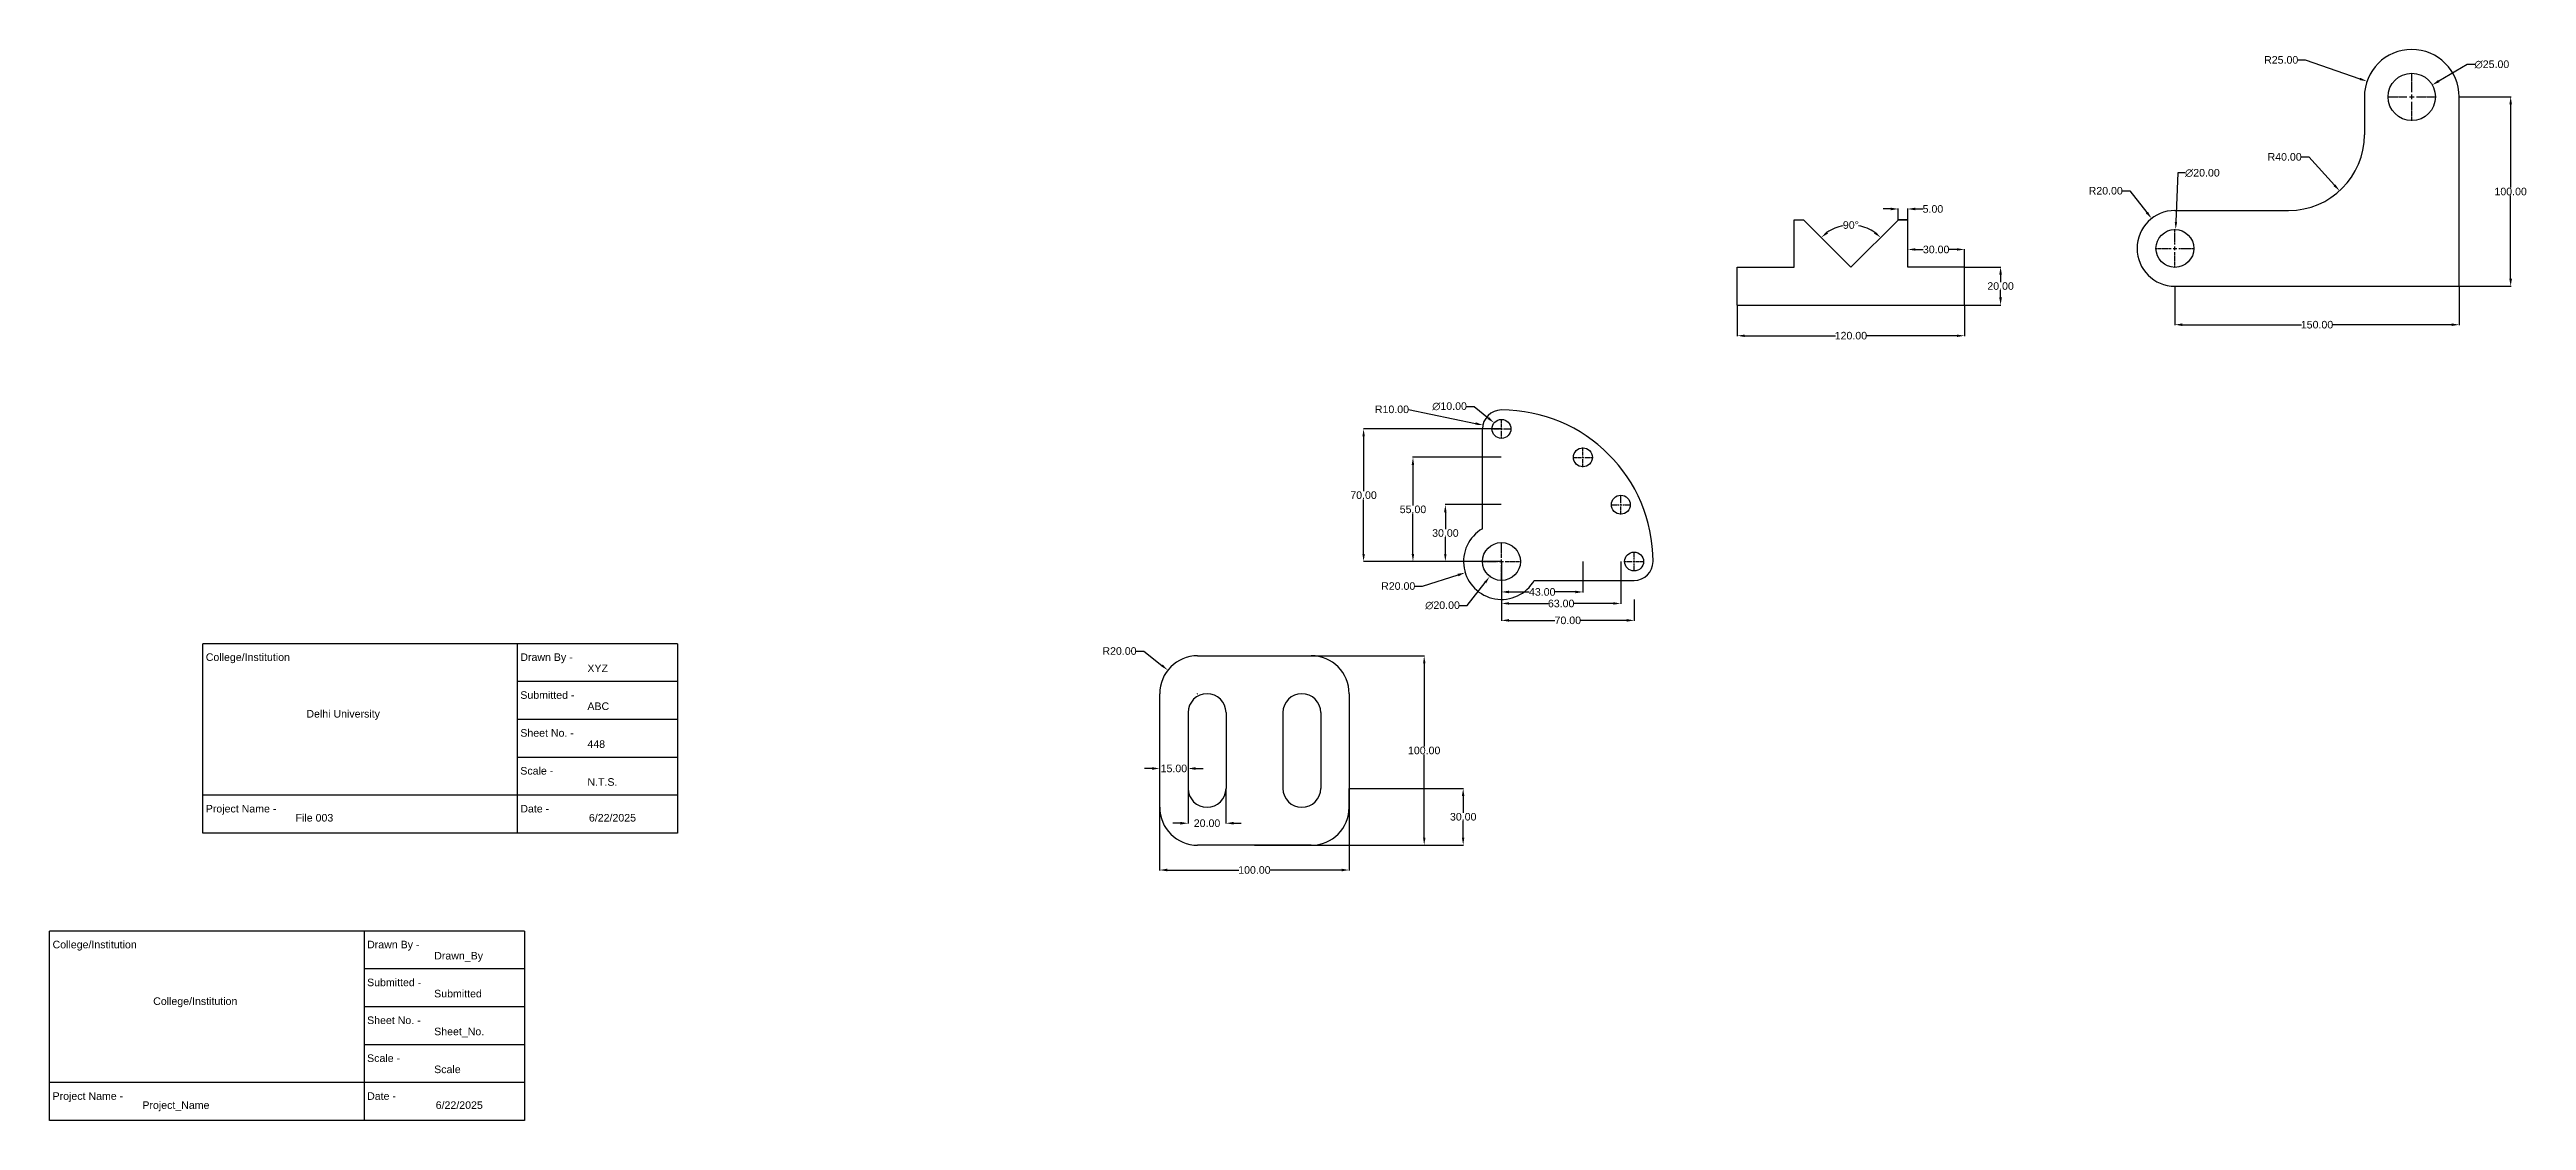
# Model space of a CAD drawing. Header units: millimetres. Extents: x -822 to 485, y -440 to 125.
import ezdxf

# ---------------------------------------------------------------- set-up
doc = ezdxf.new("R2010")
doc.units = ezdxf.units.MM
doc.header["$MEASUREMENT"] = 0
doc.linetypes.add('CENTER2', pattern=[1.125, 0.75, -0.125, 0.125, -0.125])
doc.styles.get("Standard").update_dxf_attribs({"font": 'arial.ttf'})
doc.dimstyles.get("Standard").update_dxf_attribs({"dimtxt": 4, "dimasz": 4, "dimexe": 0.18, "dimexo": 0.0625, "dimgap": 0.09, "dimtad": 0, "dimtih": 1, "dimtoh": 1, "dimzin": 0, "dimdsep": 46, "dimtxsty": 'Standard', "dimcen": 0.09, "dimadec": 0, "dimazin": 0, "dimtfac": 1, "dimtofl": 0, "dimtmove": 0, "dimatfit": 3, "dimfxl": 1, "dimtolj": 1, "dimtzin": 0, "dimarcsym": 0})

# ---------------------------------------------------------------- blocks, each defined once
blk = doc.blocks.new('*U1')
at = {"color": 0, "linetype": 'CENTER2', "transparency": 16777216}
for p, q in [((-12.62, 0), (-2.5, 0)), ((0, 2.5), (0, 12.62)), ((2.5, 0), (12.62, 0)), ((0, -12.62), (0, -2.5))]:
    blk.add_line(p, q, dxfattribs=at)
at = {"color": 0, "linetype": 'Continuous', "transparency": 16777216}
for p, q in [((-1.25, 0), (1.25, 0)), ((0, -1.25), (0, 1.25))]:
    blk.add_line(p, q, dxfattribs=at)
blk = doc.blocks.new('*U2')
at = {"color": 0, "linetype": 'CENTER2', "transparency": 16777216}
for p, q in [((-10.12, 0), (-2, 0)), ((0, 2), (0, 10.12)), ((2, 0), (10.12, 0)), ((0, -10.12), (0, -2))]:
    blk.add_line(p, q, dxfattribs=at)
at = {"color": 0, "linetype": 'Continuous', "transparency": 16777216}
for p, q in [((-1, 0), (1, 0)), ((0, -1), (0, 1))]:
    blk.add_line(p, q, dxfattribs=at)
blk = doc.blocks.new('*U3')
at = {"color": 0, "linetype": 'CENTER2', "transparency": 16777216}
for p, q in [((-5.12, 0), (-1, 0)), ((0, 1), (0, 5.12)), ((1, 0), (5.12, 0)), ((0, -5.12), (0, -1))]:
    blk.add_line(p, q, dxfattribs=at)
at = {"color": 0, "linetype": 'Continuous', "transparency": 16777216}
for p, q in [((-0.5, 0), (0.5, 0)), ((0, -0.5), (0, 0.5))]:
    blk.add_line(p, q, dxfattribs=at)
blk = doc.blocks.new('*U4')
at = {"color": 0, "linetype": 'CENTER2', "transparency": 16777216}
for p, q in [((-5.12, 0), (-1, 0)), ((0, 1), (0, 5.12)), ((1, 0), (5.12, 0)), ((0, -5.12), (0, -1))]:
    blk.add_line(p, q, dxfattribs=at)
at = {"color": 0, "linetype": 'Continuous', "transparency": 16777216}
for p, q in [((-0.5, 0), (0.5, 0)), ((0, -0.5), (0, 0.5))]:
    blk.add_line(p, q, dxfattribs=at)
blk = doc.blocks.new('*U5')
at = {"color": 0, "linetype": 'CENTER2', "transparency": 16777216}
for p, q in [((-5.12, 0), (-1, 0)), ((0, 1), (0, 5.12)), ((1, 0), (5.12, 0)), ((0, -5.12), (0, -1))]:
    blk.add_line(p, q, dxfattribs=at)
at = {"color": 0, "linetype": 'Continuous', "transparency": 16777216}
for p, q in [((-0.5, 0), (0.5, 0)), ((0, -0.5), (0, 0.5))]:
    blk.add_line(p, q, dxfattribs=at)
blk = doc.blocks.new('*U6')
at = {"color": 0, "linetype": 'CENTER2', "transparency": 16777216}
for p, q in [((-5.12, 0), (-1, 0)), ((0, 1), (0, 5.12)), ((1, 0), (5.12, 0)), ((0, -5.12), (0, -1))]:
    blk.add_line(p, q, dxfattribs=at)
at = {"color": 0, "linetype": 'Continuous', "transparency": 16777216}
for p, q in [((-0.5, 0), (0.5, 0)), ((0, -0.5), (0, 0.5))]:
    blk.add_line(p, q, dxfattribs=at)
blk = doc.blocks.new('*U7')
at = {"color": 0, "linetype": 'CENTER2', "transparency": 16777216}
for p, q in [((-10.12, 0), (-2, 0)), ((0, 2), (0, 10.12)), ((2, 0), (10.12, 0)), ((0, -10.12), (0, -2))]:
    blk.add_line(p, q, dxfattribs=at)
at = {"color": 0, "linetype": 'Continuous', "transparency": 16777216}
for p, q in [((-1, 0), (1, 0)), ((0, -1), (0, 1))]:
    blk.add_line(p, q, dxfattribs=at)
blk = doc.blocks.new('*D11')
at = {"color": 0, "lineweight": -2, "transparency": 16777216}
for p, q in [((68.7, -9.6), (68.7, -25.9)), ((188.7, -9.6), (188.7, -25.9)), ((72.7, -25.7), (120.5, -25.7)), ((184.7, -25.7), (136.9, -25.7))]:
    blk.add_line(p, q, dxfattribs=at)
at = {"color": 0, "transparency": 16777216}
for points in [[(72.7, -25.1), (72.7, -26.4), (68.7, -25.7)], [(184.7, -25.1), (184.7, -26.4), (188.7, -25.7)]]:
    blk.add_solid(points, dxfattribs=at)
at = {"layer": 'Defpoints', "color": 0, "transparency": 16777216}
for p in [(68.7, -9.5), (188.7, -9.5), (188.7, -25.7)]:
    blk.add_point(p, dxfattribs=at)
at = {"color": 0, "transparency": 16777216, "insert": (128.7, -25.7), "char_height": 4, "attachment_point": 5}
blk.add_mtext('\\A1;120.00', dxfattribs=at)
blk = doc.blocks.new('*D12')
at = {"color": 0, "lineweight": -2, "transparency": 16777216}
for p, q in [((188.8, 10.5), (207.9, 10.5)), ((207.7, 6.5), (207.7, 2.6)), ((188.8, -9.5), (207.9, -9.5)), ((207.7, -5.5), (207.7, -1.7))]:
    blk.add_line(p, q, dxfattribs=at)
at = {"color": 0, "transparency": 16777216}
for points in [[(207, 6.5), (208.4, 6.5), (207.7, 10.5)], [(207, -5.5), (208.4, -5.5), (207.7, -9.5)]]:
    blk.add_solid(points, dxfattribs=at)
at = {"layer": 'Defpoints', "color": 0, "transparency": 16777216}
for p in [(188.7, 10.5), (188.7, -9.5), (207.7, -9.5)]:
    blk.add_point(p, dxfattribs=at)
at = {"color": 0, "transparency": 16777216, "insert": (207.7, 0.5), "char_height": 4, "attachment_point": 5}
blk.add_mtext('\\A1;20.00', dxfattribs=at)
blk = doc.blocks.new('*D13')
at = {"color": 0, "lineweight": -2, "transparency": 16777216}
for p, q in [((158.7, 10.5), (158.7, 20)), ((162.7, 19.8), (166.9, 19.8)), ((184.7, 19.8), (180.6, 19.8)), ((188.7, 10.5), (188.7, 20))]:
    blk.add_line(p, q, dxfattribs=at)
at = {"color": 0, "transparency": 16777216}
for points in [[(162.7, 20.5), (162.7, 19.2), (158.7, 19.8)], [(184.7, 20.5), (184.7, 19.2), (188.7, 19.8)]]:
    blk.add_solid(points, dxfattribs=at)
at = {"layer": 'Defpoints', "color": 0, "transparency": 16777216}
for p in [(188.7, 19.8), (158.7, 10.5), (188.7, 10.5)]:
    blk.add_point(p, dxfattribs=at)
at = {"color": 0, "transparency": 16777216, "insert": (173.7, 19.8), "char_height": 4, "attachment_point": 5}
blk.add_mtext('\\A1;30.00', dxfattribs=at)
blk = doc.blocks.new('*D14')
at = {"color": 0, "lineweight": -2, "transparency": 16777216}
for p, q in [((149.7, 41.2), (145.7, 41.2)), ((153.7, 35.5), (153.7, 41.4)), ((158.7, 35.5), (158.7, 41.4)), ((162.7, 41.2), (166.7, 41.2))]:
    blk.add_line(p, q, dxfattribs=at)
at = {"color": 0, "transparency": 16777216}
for points in [[(149.7, 41.9), (149.7, 40.5), (153.7, 41.2)], [(162.7, 41.9), (162.7, 40.5), (158.7, 41.2)]]:
    blk.add_solid(points, dxfattribs=at)
at = {"layer": 'Defpoints', "color": 0, "transparency": 16777216}
for p in [(158.7, 41.2), (153.7, 35.5), (158.7, 35.5)]:
    blk.add_point(p, dxfattribs=at)
at = {"color": 0, "transparency": 16777216, "insert": (172, 41.2), "char_height": 4, "attachment_point": 5}
blk.add_mtext('\\A1;5.00', dxfattribs=at)
blk = doc.blocks.new('*D16')
at = {"color": 0, "lineweight": -2, "transparency": 16777216}
for start, end in [(100.4244, 124.6541), (55.3459, 79.5756)]:
    blk.add_arc((128.7, 10.5), 22.2, start, end, dxfattribs=at)
at = {"color": 0, "transparency": 16777216}
for points in [[(116.6, 28.2), (115.7, 29.2), (113.1, 26.2)], [(141.8, 29.2), (140.9, 28.2), (144.4, 26.2)]]:
    blk.add_solid(points, dxfattribs=at)
at = {"layer": 'Defpoints', "color": 0, "transparency": 16777216}
for p in [(103.7, 35.5), (134.5, 31.9), (153.7, 35.5), (128.7, 10.5), (128.7, 10.5)]:
    blk.add_point(p, dxfattribs=at)
at = {"color": 0, "transparency": 16777216, "insert": (128.7, 32.7), "char_height": 4, "attachment_point": 5}
blk.add_mtext('\\A1;90°', dxfattribs=at)
blk = doc.blocks.new('*D17')
at = {"color": 0, "lineweight": -2, "transparency": 16777216}
for p, q in [((299.7, 0.3), (299.7, -20.1)), ((449.7, 0.3), (449.7, -20.1)), ((303.7, -19.9), (366.5, -19.9)), ((445.7, -19.9), (382.9, -19.9))]:
    blk.add_line(p, q, dxfattribs=at)
at = {"color": 0, "transparency": 16777216}
for points in [[(303.7, -19.2), (303.7, -20.6), (299.7, -19.9)], [(445.7, -19.2), (445.7, -20.6), (449.7, -19.9)]]:
    blk.add_solid(points, dxfattribs=at)
at = {"layer": 'Defpoints', "color": 0, "transparency": 16777216}
for p in [(299.7, 0.4), (449.7, 0.4), (449.7, -19.9)]:
    blk.add_point(p, dxfattribs=at)
at = {"color": 0, "transparency": 16777216, "insert": (374.7, -19.9), "char_height": 4, "attachment_point": 5}
blk.add_mtext('\\A1;150.00', dxfattribs=at)
blk = doc.blocks.new('*D18')
at = {"color": 0, "lineweight": -2, "transparency": 16777216}
for p, q in [((449.8, 100.4), (477.1, 100.4)), ((476.9, 96.4), (476.9, 52.5)), ((476.9, 4.4), (476.9, 48.3)), ((449.8, 0.4), (477.1, 0.4))]:
    blk.add_line(p, q, dxfattribs=at)
at = {"color": 0, "transparency": 16777216}
for points in [[(476.2, 96.4), (477.6, 96.4), (476.9, 100.4)], [(476.2, 4.4), (477.6, 4.4), (476.9, 0.4)]]:
    blk.add_solid(points, dxfattribs=at)
at = {"layer": 'Defpoints', "color": 0, "transparency": 16777216}
for p in [(449.7, 100.4), (476.9, 100.4), (449.7, 0.4)]:
    blk.add_point(p, dxfattribs=at)
at = {"color": 0, "transparency": 16777216, "insert": (476.9, 50.4), "char_height": 4, "attachment_point": 5}
blk.add_mtext('\\A1;100.00', dxfattribs=at)
blk = doc.blocks.new('*D19')
at = {"color": 0, "lineweight": -2, "transparency": 16777216}
for p, q in [((364.5, 119.9), (368.5, 119.9)), ((368.5, 119.9), (397.3, 109.9)), ((424.6, 100.4), (424.8, 100.4)), ((424.7, 100.3), (424.7, 100.5))]:
    blk.add_line(p, q, dxfattribs=at)
at = {"color": 0, "transparency": 16777216}
blk.add_solid([(397.5, 110.5), (397.1, 109.3), (401.1, 108.6)], dxfattribs=at)
at = {"layer": 'Defpoints', "color": 0, "transparency": 16777216}
for p in [(401.1, 108.6), (424.7, 100.4)]:
    blk.add_point(p, dxfattribs=at)
at = {"color": 0, "transparency": 16777216, "insert": (355.8, 119.9), "char_height": 4, "attachment_point": 5}
blk.add_mtext('\\A1;R25.00', dxfattribs=at)
blk = doc.blocks.new('*D20')
at = {"color": 0, "lineweight": -2, "transparency": 16777216}
for p, q in [((272, 50.8), (276, 50.8)), ((276, 50.8), (284.9, 39.3)), ((299.6, 20.4), (299.8, 20.4)), ((299.7, 20.3), (299.7, 20.5))]:
    blk.add_line(p, q, dxfattribs=at)
at = {"color": 0, "transparency": 16777216}
blk.add_solid([(285.5, 39.7), (284.4, 38.9), (287.4, 36.2)], dxfattribs=at)
at = {"layer": 'Defpoints', "color": 0, "transparency": 16777216}
for p in [(287.4, 36.2), (299.7, 20.4)]:
    blk.add_point(p, dxfattribs=at)
at = {"color": 0, "transparency": 16777216, "insert": (263.2, 50.8), "char_height": 4, "attachment_point": 5}
blk.add_mtext('\\A1;R20.00', dxfattribs=at)
blk = doc.blocks.new('*D21')
at = {"color": 0, "lineweight": -2, "transparency": 16777216}
for p, q in [((366.4, 68.7), (370.4, 68.7)), ((370.4, 68.7), (383.9, 53.8))]:
    blk.add_line(p, q, dxfattribs=at)
at = {"color": 0, "transparency": 16777216}
blk.add_solid([(384.4, 54.2), (383.4, 53.3), (386.6, 50.8)], dxfattribs=at)
at = {"layer": 'Defpoints', "color": 0, "transparency": 16777216}
for p in [(359.7, 80.4), (386.6, 50.8)]:
    blk.add_point(p, dxfattribs=at)
at = {"color": 0, "transparency": 16777216, "insert": (357.6, 68.7), "char_height": 4, "attachment_point": 5}
blk.add_mtext('\\A1;R40.00', dxfattribs=at)
blk = doc.blocks.new('*D22')
at = {"color": 0, "lineweight": -2, "transparency": 16777216}
for p, q in [((301.2, 60.2), (300.2, 34.4)), ((305.2, 60.2), (301.2, 60.2)), ((299.6, 20.4), (299.8, 20.4)), ((299.7, 20.3), (299.7, 20.5))]:
    blk.add_line(p, q, dxfattribs=at)
at = {"color": 0, "transparency": 16777216}
blk.add_solid([(299.6, 34.4), (300.9, 34.4), (300.1, 30.4)], dxfattribs=at)
at = {"layer": 'Defpoints', "color": 0, "transparency": 16777216}
for p in [(300.1, 30.4), (299.3, 10.4)]:
    blk.add_point(p, dxfattribs=at)
at = {"color": 0, "transparency": 16777216, "insert": (314.2, 60.2), "char_height": 4, "attachment_point": 5}
blk.add_mtext('\\A1;∅20.00', dxfattribs=at)
blk = doc.blocks.new('*D23')
at = {"color": 0, "lineweight": -2, "transparency": 16777216}
for p, q in [((454, 117.5), (439, 108.7)), ((458, 117.5), (454, 117.5)), ((424.6, 100.4), (424.8, 100.4)), ((424.7, 100.3), (424.7, 100.5))]:
    blk.add_line(p, q, dxfattribs=at)
at = {"color": 0, "transparency": 16777216}
blk.add_solid([(438.6, 109.3), (439.3, 108.1), (435.5, 106.7)], dxfattribs=at)
at = {"layer": 'Defpoints', "color": 0, "transparency": 16777216}
for p in [(435.5, 106.7), (413.9, 94.1)]:
    blk.add_point(p, dxfattribs=at)
at = {"color": 0, "transparency": 16777216, "insert": (467, 117.5), "char_height": 4, "attachment_point": 5}
blk.add_mtext('\\A1;∅25.00', dxfattribs=at)
blk = doc.blocks.new('*D24')
at = {"color": 0, "lineweight": -2, "transparency": 16777216}
for p, q in [((-55.7, -165), (-55.7, -176.2)), ((14.3, -165), (14.3, -176.2)), ((-51.7, -176), (-27.5, -176)), ((10.3, -176), (-13.9, -176))]:
    blk.add_line(p, q, dxfattribs=at)
at = {"color": 0, "transparency": 16777216}
for points in [[(-51.7, -175.3), (-51.7, -176.7), (-55.7, -176)], [(10.3, -175.3), (10.3, -176.7), (14.3, -176)]]:
    blk.add_solid(points, dxfattribs=at)
at = {"layer": 'Defpoints', "color": 0, "transparency": 16777216}
for p in [(-55.7, -164.9), (14.3, -164.9), (14.3, -176)]:
    blk.add_point(p, dxfattribs=at)
at = {"color": 0, "transparency": 16777216, "insert": (-20.7, -176), "char_height": 4, "attachment_point": 5}
blk.add_mtext('\\A1;70.00', dxfattribs=at)
blk = doc.blocks.new('*D25')
at = {"color": 0, "lineweight": -2, "transparency": 16777216}
for p, q in [((-55.7, -145), (-55.7, -167.2)), ((7.3, -145), (7.3, -167.2)), ((-51.7, -167.1), (-31.1, -167.1)), ((3.3, -167.1), (-17.4, -167.1))]:
    blk.add_line(p, q, dxfattribs=at)
at = {"color": 0, "transparency": 16777216}
for points in [[(-51.7, -166.4), (-51.7, -167.7), (-55.7, -167.1)], [(3.3, -166.4), (3.3, -167.7), (7.3, -167.1)]]:
    blk.add_solid(points, dxfattribs=at)
at = {"layer": 'Defpoints', "color": 0, "transparency": 16777216}
for p in [(-55.7, -144.9), (7.3, -144.9), (7.3, -167.1)]:
    blk.add_point(p, dxfattribs=at)
at = {"color": 0, "transparency": 16777216, "insert": (-24.2, -167.1), "char_height": 4, "attachment_point": 5}
blk.add_mtext('\\A1;63.00', dxfattribs=at)
blk = doc.blocks.new('*D26')
at = {"color": 0, "lineweight": -2, "transparency": 16777216}
for p, q in [((-55.7, -145), (-55.7, -161.2)), ((-12.7, -145), (-12.7, -161.2)), ((-51.7, -161), (-41.1, -161)), ((-16.7, -161), (-27.3, -161))]:
    blk.add_line(p, q, dxfattribs=at)
at = {"color": 0, "transparency": 16777216}
for points in [[(-51.7, -160.3), (-51.7, -161.7), (-55.7, -161)], [(-16.7, -160.3), (-16.7, -161.7), (-12.7, -161)]]:
    blk.add_solid(points, dxfattribs=at)
at = {"layer": 'Defpoints', "color": 0, "transparency": 16777216}
for p in [(-55.7, -144.9), (-12.7, -144.9), (-12.7, -161)]:
    blk.add_point(p, dxfattribs=at)
at = {"color": 0, "transparency": 16777216, "insert": (-34.2, -161), "char_height": 4, "attachment_point": 5}
blk.add_mtext('\\A1;43.00', dxfattribs=at)
blk = doc.blocks.new('*D27')
at = {"color": 0, "lineweight": -2, "transparency": 16777216}
for p, q in [((-55.8, -114.9), (-85.5, -114.9)), ((-85.3, -118.9), (-85.3, -127.8)), ((-85.3, -140.9), (-85.3, -132.1)), ((-55.8, -144.9), (-85.5, -144.9))]:
    blk.add_line(p, q, dxfattribs=at)
at = {"color": 0, "transparency": 16777216}
for points in [[(-86, -118.9), (-84.7, -118.9), (-85.3, -114.9)], [(-86, -140.9), (-84.7, -140.9), (-85.3, -144.9)]]:
    blk.add_solid(points, dxfattribs=at)
at = {"layer": 'Defpoints', "color": 0, "transparency": 16777216}
for p in [(-85.3, -114.9), (-55.7, -114.9), (-55.7, -144.9)]:
    blk.add_point(p, dxfattribs=at)
at = {"color": 0, "transparency": 16777216, "insert": (-85.3, -129.9), "char_height": 4, "attachment_point": 5}
blk.add_mtext('\\A1;30.00', dxfattribs=at)
blk = doc.blocks.new('*D28')
at = {"color": 0, "lineweight": -2, "transparency": 16777216}
for p, q in [((-55.8, -89.9), (-102.6, -89.9)), ((-102.4, -93.9), (-102.4, -115.3)), ((-102.4, -140.9), (-102.4, -119.6)), ((-55.8, -144.9), (-102.6, -144.9))]:
    blk.add_line(p, q, dxfattribs=at)
at = {"color": 0, "transparency": 16777216}
for points in [[(-103.1, -93.9), (-101.8, -93.9), (-102.4, -89.9)], [(-103.1, -140.9), (-101.8, -140.9), (-102.4, -144.9)]]:
    blk.add_solid(points, dxfattribs=at)
at = {"layer": 'Defpoints', "color": 0, "transparency": 16777216}
for p in [(-102.4, -89.9), (-55.7, -89.9), (-55.7, -144.9)]:
    blk.add_point(p, dxfattribs=at)
at = {"color": 0, "transparency": 16777216, "insert": (-102.4, -117.4), "char_height": 4, "attachment_point": 5}
blk.add_mtext('\\A1;55.00', dxfattribs=at)
blk = doc.blocks.new('*D29')
at = {"color": 0, "lineweight": -2, "transparency": 16777216}
for p, q in [((-55.8, -74.9), (-128.6, -74.9)), ((-128.5, -78.9), (-128.5, -107.8)), ((-128.5, -140.9), (-128.5, -112.1)), ((-55.8, -144.9), (-128.6, -144.9))]:
    blk.add_line(p, q, dxfattribs=at)
at = {"color": 0, "transparency": 16777216}
for points in [[(-129.1, -78.9), (-127.8, -78.9), (-128.5, -74.9)], [(-129.1, -140.9), (-127.8, -140.9), (-128.5, -144.9)]]:
    blk.add_solid(points, dxfattribs=at)
at = {"layer": 'Defpoints', "color": 0, "transparency": 16777216}
for p in [(-128.5, -74.9), (-55.7, -74.9), (-55.7, -144.9)]:
    blk.add_point(p, dxfattribs=at)
at = {"color": 0, "transparency": 16777216, "insert": (-128.5, -109.9), "char_height": 4, "attachment_point": 5}
blk.add_mtext('\\A1;70.00', dxfattribs=at)
blk = doc.blocks.new('*D30')
at = {"color": 0, "lineweight": -2, "transparency": 16777216}
for p, q in [((-74.1, -63), (-70.1, -63)), ((-70.1, -63), (-62.6, -69.2)), ((-55.8, -74.9), (-55.6, -74.9)), ((-55.7, -75), (-55.7, -74.8))]:
    blk.add_line(p, q, dxfattribs=at)
at = {"color": 0, "transparency": 16777216}
blk.add_solid([(-62.2, -68.7), (-63.1, -69.7), (-59.6, -71.7)], dxfattribs=at)
at = {"layer": 'Defpoints', "color": 0, "transparency": 16777216}
for p in [(-59.6, -71.7), (-51.9, -78.1)]:
    blk.add_point(p, dxfattribs=at)
at = {"color": 0, "transparency": 16777216, "insert": (-83.1, -63), "char_height": 4, "attachment_point": 5}
blk.add_mtext('\\A1;∅10.00', dxfattribs=at)
blk = doc.blocks.new('*D31')
at = {"color": 0, "lineweight": -2, "transparency": 16777216}
for p, q in [((-73.8, -168.1), (-64.3, -156)), ((-55.8, -144.9), (-55.6, -144.9)), ((-55.7, -145), (-55.7, -144.8)), ((-77.8, -168.1), (-73.8, -168.1))]:
    blk.add_line(p, q, dxfattribs=at)
at = {"color": 0, "transparency": 16777216}
blk.add_solid([(-64.8, -155.6), (-63.8, -156.4), (-61.9, -152.8)], dxfattribs=at)
at = {"layer": 'Defpoints', "color": 0, "transparency": 16777216}
for p in [(-49.6, -137), (-61.9, -152.8)]:
    blk.add_point(p, dxfattribs=at)
at = {"color": 0, "transparency": 16777216, "insert": (-86.8, -168.1), "char_height": 4, "attachment_point": 5}
blk.add_mtext('\\A1;∅20.00', dxfattribs=at)
blk = doc.blocks.new('*D32')
at = {"color": 0, "lineweight": -2, "transparency": 16777216}
for p, q in [((-104.8, -64.6), (-69.4, -72)), ((-55.8, -74.9), (-55.6, -74.9)), ((-55.7, -75), (-55.7, -74.8))]:
    blk.add_line(p, q, dxfattribs=at)
at = {"color": 0, "transparency": 16777216}
blk.add_solid([(-69.3, -71.4), (-69.6, -72.7), (-65.5, -72.9)], dxfattribs=at)
at = {"layer": 'Defpoints', "color": 0, "transparency": 16777216}
for p in [(-65.5, -72.9), (-55.7, -74.9)]:
    blk.add_point(p, dxfattribs=at)
at = {"color": 0, "transparency": 16777216, "insert": (-113.5, -64.6), "char_height": 4, "attachment_point": 5}
blk.add_mtext('\\A1;R10.00', dxfattribs=at)
blk = doc.blocks.new('*D33')
at = {"color": 0, "lineweight": -2, "transparency": 16777216}
for p, q in [((-97.4, -157.9), (-78.6, -152)), ((-55.8, -144.9), (-55.6, -144.9)), ((-55.7, -145), (-55.7, -144.8)), ((-101.4, -157.9), (-97.4, -157.9))]:
    blk.add_line(p, q, dxfattribs=at)
at = {"color": 0, "transparency": 16777216}
blk.add_solid([(-78.8, -151.4), (-78.4, -152.7), (-74.8, -150.8)], dxfattribs=at)
at = {"layer": 'Defpoints', "color": 0, "transparency": 16777216}
for p in [(-74.8, -150.8), (-55.7, -144.9)]:
    blk.add_point(p, dxfattribs=at)
at = {"color": 0, "transparency": 16777216, "insert": (-110.2, -157.9), "char_height": 4, "attachment_point": 5}
blk.add_mtext('\\A1;R20.00', dxfattribs=at)
blk = doc.blocks.new('*D34')
at = {"color": 0, "lineweight": -2, "transparency": 16777216}
for p, q in [((-161.6, -194.7), (-96.3, -194.7)), ((-96.5, -198.7), (-96.5, -242.6)), ((-96.5, -290.7), (-96.5, -246.8)), ((-161.6, -294.7), (-96.3, -294.7))]:
    blk.add_line(p, q, dxfattribs=at)
at = {"color": 0, "transparency": 16777216}
for points in [[(-97.1, -198.7), (-95.8, -198.7), (-96.5, -194.7)], [(-97.1, -290.7), (-95.8, -290.7), (-96.5, -294.7)]]:
    blk.add_solid(points, dxfattribs=at)
at = {"layer": 'Defpoints', "color": 0, "transparency": 16777216}
for p in [(-161.7, -194.7), (-161.7, -294.7), (-96.5, -294.7)]:
    blk.add_point(p, dxfattribs=at)
at = {"color": 0, "transparency": 16777216, "insert": (-96.5, -244.7), "char_height": 4, "attachment_point": 5}
blk.add_mtext('\\A1;100.00', dxfattribs=at)
blk = doc.blocks.new('*D35')
at = {"color": 0, "lineweight": -2, "transparency": 16777216}
for p, q in [((-236.1, -274.8), (-236.1, -308)), ((-136.1, -274.8), (-136.1, -308)), ((-232.1, -307.8), (-194.3, -307.8)), ((-140.1, -307.8), (-177.9, -307.8))]:
    blk.add_line(p, q, dxfattribs=at)
at = {"color": 0, "transparency": 16777216}
for points in [[(-232.1, -307.1), (-232.1, -308.5), (-236.1, -307.8)], [(-140.1, -307.1), (-140.1, -308.5), (-136.1, -307.8)]]:
    blk.add_solid(points, dxfattribs=at)
at = {"layer": 'Defpoints', "color": 0, "transparency": 16777216}
for p in [(-236.1, -274.7), (-136.1, -274.7), (-136.1, -307.8)]:
    blk.add_point(p, dxfattribs=at)
at = {"color": 0, "transparency": 16777216, "insert": (-186.1, -307.8), "char_height": 4, "attachment_point": 5}
blk.add_mtext('\\A1;100.00', dxfattribs=at)
blk = doc.blocks.new('*D36')
at = {"color": 0, "lineweight": -2, "transparency": 16777216}
for p, q in [((-240.1, -254.2), (-244.1, -254.2)), ((-236.1, -249.8), (-236.1, -254.4)), ((-221.1, -249.8), (-221.1, -254.4)), ((-217.1, -254.2), (-213.1, -254.2))]:
    blk.add_line(p, q, dxfattribs=at)
at = {"color": 0, "transparency": 16777216}
for points in [[(-240.1, -253.5), (-240.1, -254.9), (-236.1, -254.2)], [(-217.1, -253.5), (-217.1, -254.9), (-221.1, -254.2)]]:
    blk.add_solid(points, dxfattribs=at)
at = {"layer": 'Defpoints', "color": 0, "transparency": 16777216}
for p in [(-236.1, -249.7), (-221.1, -249.7), (-221.1, -254.2)]:
    blk.add_point(p, dxfattribs=at)
at = {"color": 0, "transparency": 16777216, "insert": (-228.6, -254.2), "char_height": 4, "attachment_point": 5}
blk.add_mtext('\\A1;15.00', dxfattribs=at)
blk = doc.blocks.new('*D37')
at = {"color": 0, "lineweight": -2, "transparency": 16777216}
for p, q in [((-136, -264.7), (-75.8, -264.7)), ((-75.9, -268.7), (-75.9, -277.6)), ((-75.9, -290.7), (-75.9, -281.8)), ((-136, -294.7), (-75.8, -294.7))]:
    blk.add_line(p, q, dxfattribs=at)
at = {"color": 0, "transparency": 16777216}
for points in [[(-76.6, -268.7), (-75.3, -268.7), (-75.9, -264.7)], [(-76.6, -290.7), (-75.3, -290.7), (-75.9, -294.7)]]:
    blk.add_solid(points, dxfattribs=at)
at = {"layer": 'Defpoints', "color": 0, "transparency": 16777216}
for p in [(-136.1, -264.7), (-75.9, -264.7), (-136.1, -294.7)]:
    blk.add_point(p, dxfattribs=at)
at = {"color": 0, "transparency": 16777216, "insert": (-75.9, -279.7), "char_height": 4, "attachment_point": 5}
blk.add_mtext('\\A1;30.00', dxfattribs=at)
blk = doc.blocks.new('*D38')
at = {"color": 0, "lineweight": -2, "transparency": 16777216}
for p, q in [((-221.1, -264.8), (-221.1, -283.3)), ((-201.1, -264.8), (-201.1, -283.3)), ((-225.1, -283.1), (-229.1, -283.1)), ((-197.1, -283.1), (-193.1, -283.1))]:
    blk.add_line(p, q, dxfattribs=at)
at = {"color": 0, "transparency": 16777216}
for points in [[(-225.1, -282.4), (-225.1, -283.8), (-221.1, -283.1)], [(-197.1, -282.4), (-197.1, -283.8), (-201.1, -283.1)]]:
    blk.add_solid(points, dxfattribs=at)
at = {"layer": 'Defpoints', "color": 0, "transparency": 16777216}
for p in [(-221.1, -264.7), (-201.1, -264.7), (-201.1, -283.1)]:
    blk.add_point(p, dxfattribs=at)
at = {"color": 0, "transparency": 16777216, "insert": (-211.1, -283.1), "char_height": 4, "attachment_point": 5}
blk.add_mtext('\\A1;20.00', dxfattribs=at)
blk = doc.blocks.new('*D39')
at = {"color": 0, "lineweight": -2, "transparency": 16777216}
for p, q in [((-248.5, -192.2), (-244.5, -192.2)), ((-244.5, -192.2), (-234.9, -199.8)), ((-216.2, -214.7), (-216, -214.7)), ((-216.1, -214.8), (-216.1, -214.6))]:
    blk.add_line(p, q, dxfattribs=at)
at = {"color": 0, "transparency": 16777216}
blk.add_solid([(-234.5, -199.3), (-235.3, -200.3), (-231.8, -202.3)], dxfattribs=at)
at = {"layer": 'Defpoints', "color": 0, "transparency": 16777216}
for p in [(-231.8, -202.3), (-216.1, -214.7)]:
    blk.add_point(p, dxfattribs=at)
at = {"color": 0, "transparency": 16777216, "insert": (-257.3, -192.2), "char_height": 4, "attachment_point": 5}
blk.add_mtext('\\A1;R20.00', dxfattribs=at)
blk = doc.blocks.new('Title Block 002')
for p, q in [((250.6, 0), (0, 0)), ((0, -100), (0, 0)), ((166, 0), (166, -100)), ((250.6, 0), (250.6, -100)), ((250.6, -20), (166, -20)), ((250.6, -40), (166, -40)), ((250.6, -60), (166, -60)), ((250.6, -80), (0, -80)), ((250.6, -100), (0, -100))]:
    blk.add_line(p, q)
for s, p in [('College/Institution ', (1.6, -9.1)), ('Drawn By - ', (167.6, -9.1)), ('Submitted -', (167.6, -29.1)), ('Sheet No. - ', (167.6, -49.1)), ('Scale - ', (167.6, -69.1)), ('Project Name - ', (1.6, -89.1)), ('Date - ', (167.6, -89.1))]:
    blk.add_text(s, height=4).set_placement(p)
for tag, p in [('DRAWN_BY', (203, -15)), ('COLLEGE/INSTITUTION', (54.7, -39)), ('SUBMITTED', (203, -35)), ('SHEET_NO.', (203, -55)), ('SCALE', (203, -75)), ('PROJECT_NAME', (49, -93.9)), ('DATE', (203.8, -93.9))]:
    blk.add_attdef(tag, p, '', height=4)

msp = doc.modelspace()

# ---------------------------------------------------------------- linework, layer by layer
for p, q in [((399.714, 100.389), (399.714, 80.389)), ((449.714, 0.389), (449.714, 100.389)), ((299.714, 40.389), (359.714, 40.389)), ((98.743, 10.475), (98.743, 35.475)), ((98.743, 35.475), (103.743, 35.475)), ((103.743, 35.475), (128.743, 10.475)), ((153.743, 35.475), (128.743, 10.475)), ((158.743, 35.475), (153.743, 35.475)), ((153.743, 35.475), (158.743, 35.475)), ((158.743, 10.475), (158.743, 35.475)), ((68.743, -9.525), (68.743, 10.475)), ((68.743, 10.475), (98.743, 10.475)), ((188.743, 10.475), (158.743, 10.475)), ((188.743, -9.525), (188.743, 10.475)), ((299.714, 0.389), (449.714, 0.389)), ((68.743, -9.525), (188.743, -9.525)), ((-65.723, -127.605), (-65.723, -74.926)), ((7.277, -114.926), (7.277, -114.926)), ((-38.403, -154.926), (14.277, -154.926)), ((-216.08, -194.699), (-156.08, -194.699)), ((-236.08, -274.699), (-236.08, -214.699)), ((-136.08, -214.699), (-136.08, -274.699)), ((-221.08, -224.699), (-221.08, -264.699)), ((-201.08, -224.699), (-201.08, -264.699)), ((-171.08, -224.699), (-171.08, -264.699)), ((-151.08, -224.699), (-151.08, -264.699)), ((-136.08, -244.699), (-136.08, -274.699)), ((-136.08, -274.699), (-136.08, -264.699)), ((-156.08, -294.699), (-216.08, -294.699)), ((-186.08, -294.699), (-156.08, -294.699))]:
    msp.add_line(p, q)
for centre, radius in [((424.714, 100.389), 12.5), ((299.714, 20.389), 10), ((-55.723, -74.926), 5), ((-12.723, -89.926), 5), ((7.277, -114.926), 5), ((-55.723, -144.926), 10), ((14.277, -144.926), 5)]:
    msp.add_circle(centre, radius)
for centre, radius, start, end in [((424.714, 100.389), 25, 0, 180), ((359.714, 80.389), 40, 270, 0), ((299.714, 20.389), 20, 90, 270), ((-55.723, -74.926), 10, 90, 180), ((-55.723, -144.926), 80, 0, 90), ((-55.723, -144.926), 20, 120, 330), ((14.277, -144.926), 10, 270, 0), ((-216.08, -214.699), 20, 90, 180), ((-156.08, -214.699), 20, 0, 90), ((-211.08, -224.699), 10, 0, 180), ((-161.08, -224.699), 10, 0, 180), ((-211.08, -264.699), 10, 180, 0), ((-161.08, -264.699), 10, 180, 0), ((-216.08, -274.699), 20, 180, 270), ((-156.08, -274.699), 20, 270, 0)]:
    msp.add_arc(centre, radius, start, end)

# ---------------------------------------------------------------- block references
at = {"linetype": 'CENTER2'}
for name, p in [('*U1', (424.714, 100.389)), ('*U2', (299.714, 20.389)), ('*U3', (-55.723, -74.926)), ('*U4', (-12.723, -89.926)), ('*U5', (7.277, -114.926)), ('*U7', (-55.723, -144.926)), ('*U6', (14.277, -144.926))]:
    msp.add_blockref(name, p, dxfattribs=at)
for p, values in [((-741.11, -188.313), {'DATE': '6/22/2025', 'COLLEGE/INSTITUTION': 'Delhi University', 'PROJECT_NAME': 'File 003', 'SCALE': 'N.T.S.', 'SHEET_NO.': '448', 'SUBMITTED': 'ABC', 'DRAWN_BY': 'XYZ'}), ((-821.968, -340.032), {'DATE': '6/22/2025', 'COLLEGE/INSTITUTION': 'College/Institution', 'PROJECT_NAME': 'Project_Name', 'SCALE': 'Scale', 'SHEET_NO.': 'Sheet_No.', 'SUBMITTED': 'Submitted', 'DRAWN_BY': 'Drawn_By'})]:
    msp.add_blockref('Title Block 002', p).add_auto_attribs(values)

# ---------------------------------------------------------------- dimensions: what is measured, and where the dimension line sits
for center, mpoint, picture, middle in [((424.714, 100.389), (401.097, 108.588), '*D19', (355.802, 119.887)), ((359.714, 80.389), (386.626, 50.797), '*D21', (357.643, 68.651)), ((299.714, 20.389), (287.402, 36.15), '*D20', (263.224, 50.784)), ((-55.723, -74.926), (-65.508, -72.864), '*D32', (-104.797, -64.584)), ((-55.723, -144.926), (-74.826, -150.85), '*D33', (-110.179, -157.861)), ((-216.08, -214.699), (-231.762, -202.287), '*D39', (-257.278, -192.18))]:
    dim = msp.add_radius_dim(center=center, mpoint=mpoint, dimstyle='Standard')
    dim.commit()
    dim.dimension.update_dxf_attribs({"geometry": picture, "text_midpoint": middle, "dimtype": 164})
for p1, p2, picture, middle in [((413.922, 94.081), (435.505, 106.697), '*D23', (467.033, 117.523)), ((299.337, 10.397), (300.091, 30.382), '*D22', (314.227, 60.243)), ((-51.876, -78.119), (-59.57, -71.732), '*D30', (-83.089, -63.007)), ((-49.582, -137.034), (-61.865, -152.818), '*D31', (-86.771, -168.108))]:
    dim = msp.add_diameter_dim_2p(p1=p1, p2=p2, dimstyle='Standard')
    dim.commit()
    dim.dimension.update_dxf_attribs({"geometry": picture, "text_midpoint": middle, "dimtype": 163})
for base, p1, p2, picture, middle in [((476.906, 100.389), (449.714, 0.389), (449.714, 100.389), '*D18', (476.906, 50.389)), ((207.715, -9.525), (188.743, 10.475), (188.743, -9.525), '*D12', (207.715, 0.475)), ((-128.468, -74.926), (-55.723, -144.926), (-55.723, -74.926), '*D29', (-128.468, -109.926)), ((-102.43, -89.926), (-55.723, -144.926), (-55.723, -89.926), '*D28', (-102.43, -117.426)), ((-85.335, -114.926), (-55.723, -144.926), (-55.723, -114.926), '*D27', (-85.335, -129.926)), ((-96.46, -294.699), (-161.686, -194.699), (-161.686, -294.699), '*D34', (-96.46, -244.699)), ((-75.946, -264.699), (-136.08, -294.699), (-136.08, -264.699), '*D37', (-75.946, -279.699))]:
    dim = msp.add_linear_dim(base=base, p1=p1, p2=p2, angle=90, dimstyle='Standard')
    dim.commit()
    dim.dimension.update_dxf_attribs({"geometry": picture, "text_midpoint": middle})
for base, p1, p2, picture, middle in [((158.743, 41.186), (153.743, 35.475), (158.743, 35.475), '*D14', (172.021, 41.186)), ((188.743, 19.824), (158.743, 10.475), (188.743, 10.475), '*D13', (173.743, 19.824)), ((449.714, -19.897), (299.714, 0.389), (449.714, 0.389), '*D17', (374.714, -19.897)), ((188.743, -25.746), (68.743, -9.525), (188.743, -9.525), '*D11', (128.743, -25.746)), ((7.277, -167.057), (-55.723, -144.926), (7.277, -144.926), '*D25', (-24.223, -167.057)), ((-12.723, -161.014), (-55.723, -144.926), (-12.723, -144.926), '*D26', (-34.223, -161.014)), ((14.277, -175.991), (-55.723, -164.926), (14.277, -164.926), '*D24', (-20.723, -175.991)), ((-221.08, -254.19), (-236.08, -249.723), (-221.08, -249.723), '*D36', (-228.58, -254.19)), ((-201.08, -283.092), (-221.08, -264.699), (-201.08, -264.699), '*D38', (-211.08, -283.092)), ((-136.08, -307.791), (-236.08, -274.699), (-136.08, -274.699), '*D35', (-186.08, -307.791))]:
    dim = msp.add_linear_dim(base=base, p1=p1, p2=p2, dimstyle='Standard')
    dim.commit()
    dim.dimension.update_dxf_attribs({"geometry": picture, "text_midpoint": middle})
dim = msp.add_angular_dim_2l(base=(134.484, 31.902), line1=((153.743, 35.475), (128.743, 10.475)), line2=((103.743, 35.475), (128.743, 10.475)), dimstyle='Standard')
dim.commit()
dim.dimension.update_dxf_attribs({"geometry": '*D16', "text_midpoint": (128.743, 32.657)})

doc.saveas('drawing.dxf')
